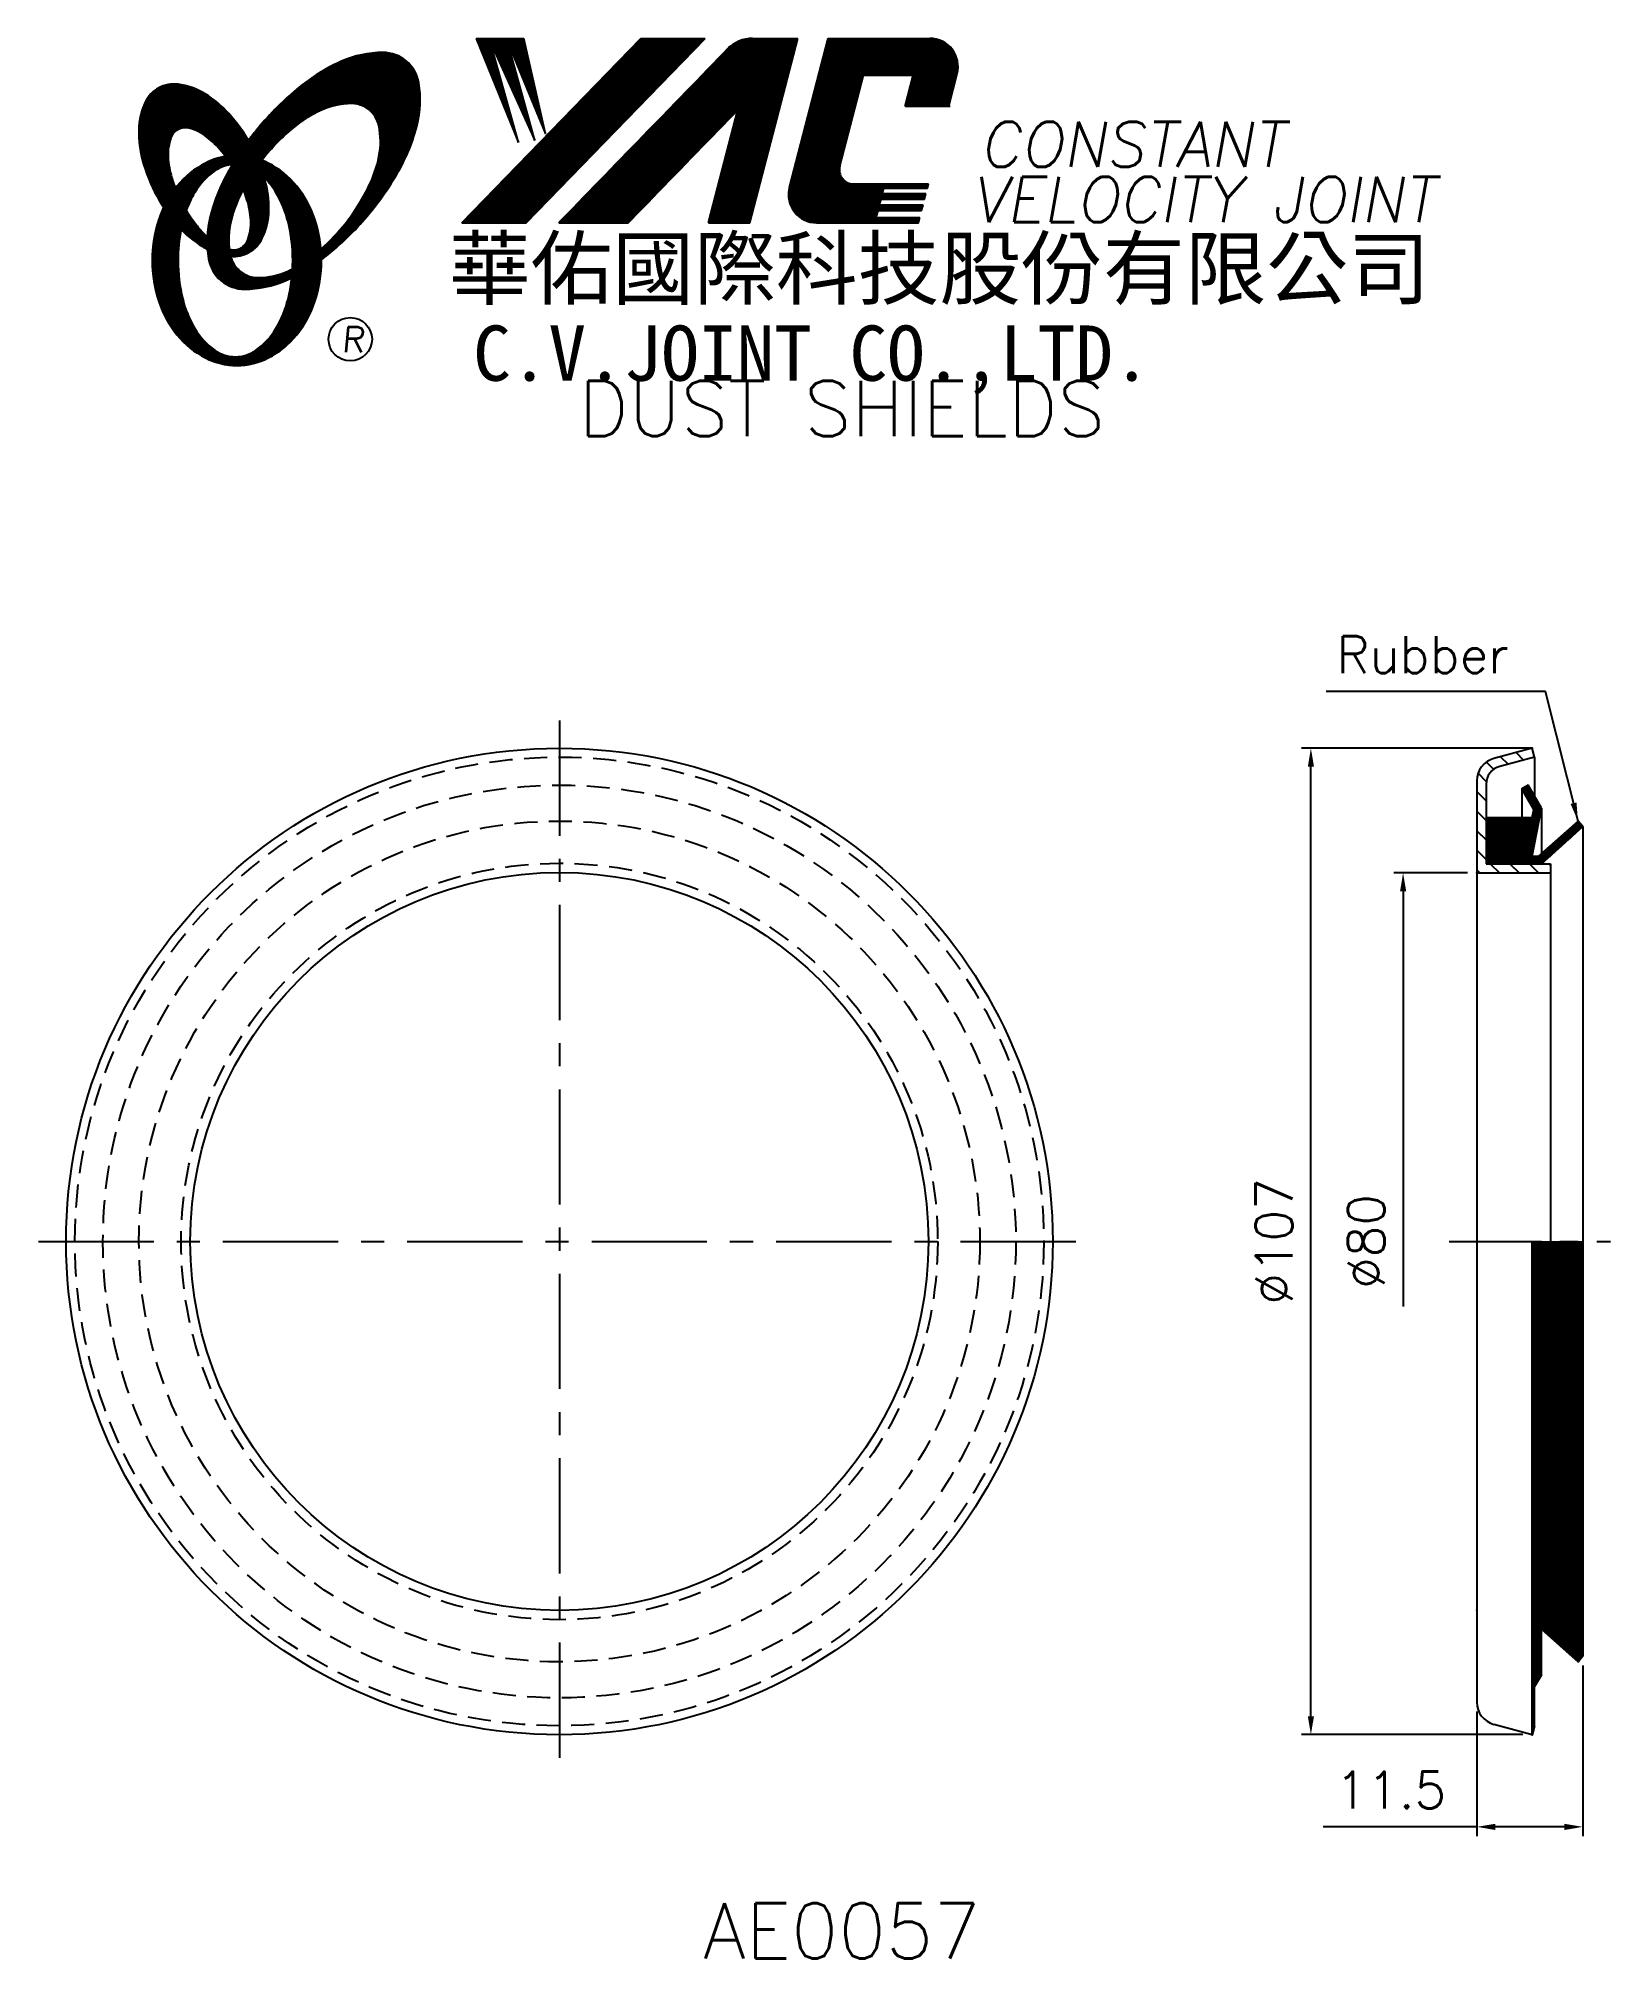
# Model space of a CAD drawing. Extents: x 76 to 247, y -1 to 207.
import ezdxf
from ezdxf.enums import TextEntityAlignment as Align

# ---------------------------------------------------------------- set-up
doc = ezdxf.new("R2010")
doc.units = 0
doc.header["$LTSCALE"] = 10
doc.header["$MEASUREMENT"] = 0
doc.linetypes.add('CENTER', pattern=[2, 1.25, -0.25, 0.25, -0.25])
doc.linetypes.add('HIDDEN', pattern=[0.375, 0.25, -0.125])
doc.layers.get('0').update_dxf_attribs({"linetype": 'CONTINUOUS'})
doc.layers.get('DEFPOINTS').update_dxf_attribs({"linetype": 'CONTINUOUS'})
doc.layers.add('4', color=4, linetype='CONTINUOUS')
doc.styles.add('CHINA', font='KAIU.TTF')
doc.styles.add('ITALICC', font='simplex.shx')
doc.dimstyles.new('STANDARD$0', dxfattribs={"dimtxt": 4, "dimasz": 2, "dimexe": 1, "dimexo": 1, "dimgap": 2, "dimtad": 1, "dimdec": 4, "dimzin": 10, "dimtxsty": 'ITALICC', "dimcen": 2, "dimclrd": 5, "dimclre": 5, "dimclrt": 18, "dimaunit": 1, "dimazin": 3, "dimtp": 0.1, "dimtfac": 0.7, "dimtdec": 4, "dimtmove": 0, "dimatfit": 3, "dimtolj": 1, "dimtzin": 10})
doc.dimstyles.new('STANDARD$7', dxfattribs={"dimtxt": 4, "dimasz": 2, "dimexe": 1, "dimexo": 1, "dimgap": 2, "dimtad": 1, "dimdec": 4, "dimzin": 10, "dimtxsty": 'ITALICC', "dimcen": -2, "dimclrd": 5, "dimclre": 5, "dimclrt": 18, "dimaunit": 1, "dimazin": 3, "dimtp": 2, "dimtfac": 0.75, "dimtdec": 4, "dimtmove": 0, "dimatfit": 3, "dimtolj": 1, "dimtzin": 10})
pattern_1 = [(45, (156.546758, -36.254811), (-0.00727476112, 0.00727476112), [])]
pattern_2 = [(45, (-3.31665, 2.41095), (-0.0176776695, 0.0176776695), [])]
pattern_3 = [(45, (-12.043787, 0.049598), (-0.00883883476, 0.00883883476), [])]

# ---------------------------------------------------------------- blocks, each defined once
blk = doc.blocks.new('*D14')
at = {"color": 5, "linetype": 'BYBLOCK'}
for p, q in [((231.11, 116.96), (223.11, 116.96)), ((224.11, 114.96), (224.11, 69.94))]:
    blk.add_line(p, q, dxfattribs=at)
blk.add_solid([(223.78, 114.96), (224.45, 114.96), (224.11, 116.96)], dxfattribs=at)
at = {"layer": 'DEFPOINTS', "color": 0, "linetype": 'BYBLOCK'}
for p in [(224.11, 116.96), (232.11, 116.96), (232.11, 37.01)]:
    blk.add_point(p, dxfattribs=at)
at = {"color": 18, "linetype": 'BYBLOCK', "insert": (220.11, 76.99), "char_height": 4, "attachment_point": 5, "rotation": 90, "style": 'ITALICC'}
blk.add_mtext('\\A1;∅80', dxfattribs=at)
blk = doc.blocks.new('*D15')
at = {"color": 5, "linetype": 'BYBLOCK'}
for p, q in [((237.11, 130.49), (213.11, 130.49)), ((214.11, 25.49), (214.11, 128.49)), ((237.11, 23.49), (213.11, 23.49))]:
    blk.add_line(p, q, dxfattribs=at)
for points in [[(213.78, 128.49), (214.45, 128.49), (214.11, 130.49)], [(213.78, 25.49), (214.45, 25.49), (214.11, 23.49)]]:
    blk.add_solid(points, dxfattribs=at)
at = {"layer": 'DEFPOINTS', "color": 0, "linetype": 'BYBLOCK'}
for p in [(214.11, 130.49), (238.11, 130.49), (238.11, 23.49)]:
    blk.add_point(p, dxfattribs=at)
at = {"color": 18, "linetype": 'BYBLOCK', "insert": (210.11, 76.99), "char_height": 4, "attachment_point": 5, "rotation": 90, "style": 'ITALICC'}
blk.add_mtext('\\A1;∅107', dxfattribs=at)
blk = doc.blocks.new('*D16')
at = {"color": 5, "linetype": 'BYBLOCK'}
for p, q in [((243.61, 30.99), (243.61, 12.49)), ((232.11, 26.01), (232.11, 12.49)), ((232.11, 13.49), (215.45, 13.49)), ((241.61, 13.49), (234.11, 13.49))]:
    blk.add_line(p, q, dxfattribs=at)
for points in [[(234.11, 13.82), (234.11, 13.15), (232.11, 13.49)], [(241.61, 13.82), (241.61, 13.15), (243.61, 13.49)]]:
    blk.add_solid(points, dxfattribs=at)
at = {"layer": 'DEFPOINTS', "color": 0, "linetype": 'BYBLOCK'}
for p in [(243.61, 31.99), (232.11, 27.01), (232.11, 13.49)]:
    blk.add_point(p, dxfattribs=at)
at = {"color": 18, "linetype": 'BYBLOCK', "insert": (222.78, 17.49), "char_height": 4, "attachment_point": 5, "style": 'ITALICC'}
blk.add_mtext('\\A1;11.5', dxfattribs=at)

msp = doc.modelspace()

# ---------------------------------------------------------------- hatches: boundary and pattern name
at = {"layer": '4', "linetype": 'CONTINUOUS'}
h = msp.add_hatch(dxfattribs=at)
h.set_pattern_fill('ANSI31', color=5, scale=0.1, style=0)
h.set_pattern_definition(pattern_3)
h.paths.add_polyline_path([(148.41492, 207.48058), (141.45761, 207.48058), (122.041, 187.47682), (128.99831, 187.47682)])
h.paths.add_polyline_path([(151.96181, 199.71501), (148.78144, 187.47682), (153.26242, 187.47682), (158.46086, 207.48058), (153.56413, 207.48058, 0.202785967), (150.83006, 206.32416), (132.53592, 187.47682), (140.08284, 187.47682)])
h.paths.add_polyline_path([(165.58892, 203.48216), (170.98264, 203.48216), (170.11362, 200.13815), (174.83044, 200.13815), (175.74716, 203.66571, 0.490800957), (172.79695, 207.48058), (161.76264, 207.48058), (157.55558, 191.29169, 0.490800957), (160.50578, 187.47682), (171.5401, 187.47682), (171.69455, 188.07113), (166.97773, 188.07113), (167.17109, 188.81522), (171.88791, 188.81522), (172.04647, 189.42535), (167.32965, 189.42535), (167.49089, 190.04582), (172.20772, 190.04582), (172.3639, 190.64682), (167.64708, 190.64682), (167.80388, 191.25019), (172.5207, 191.25019), (172.63743, 191.69939), (164.49768, 191.69939, -0.490800957), (163.02258, 193.60682)])
h = msp.add_hatch(dxfattribs=at)
h.set_pattern_fill('ANSI31', color=1, scale=0.1, style=0)
h.set_pattern_definition(pattern_3)
h.paths.add_polyline_path([(128.77298, 207.48058), (123.59565, 207.48058), (128.16642, 196.17684), (125.10048, 207.13482), (129.93522, 196.4125), (126.98721, 207.13482), (131.11443, 197.11947)])
h = msp.add_hatch(dxfattribs=at)
h.set_pattern_fill('ANSI31', color=5, scale=0.082305, style=0)
h.set_pattern_definition([(45, (-12.043787, 0.049598), (-0.00727476112, 0.00727476112), [])])
h.paths.add_polyline_path([(109.99168, 200.4181, -0.172879177), (111.93316, 199.75954, -0.172879177), (113.02045, 198.02149, -0.104527385), (113.04823, 194.69329, -0.065680101), (111.8787, 191.29134, -0.051823203), (109.43828, 187.44895, -0.044272532), (106.76331, 184.62261, -0.020203161), (106.81689, 183.4847, 0.006517006), (107.22144, 183.79677, 0.049863361), (111.77487, 188.20983, 0.049863361), (115.36451, 193.437, 0.063682799), (117.18555, 198.06434, 0.103597411), (117.37485, 202.64832, 0.177892575), (116.02624, 205.01859, 0.177892575), (113.46385, 205.95192, 0.103597411), (108.97605, 204.99887, 0.063682799), (104.71831, 202.4298, 0.049863361), (100.16488, 198.01674, 0.016070017), (98.89419, 196.41043, -0.007061632), (99.14147, 195.9734, -0.031648676), (100.09405, 193.93682, -0.008069351), (100.52596, 194.50113, -0.051823203), (103.70433, 197.75959, -0.065680101), (106.74626, 199.67994, -0.104527385)])
h.paths.add_polyline_path([(96.91601, 187.25678, -0.065680101), (98.08555, 190.65874, -0.006063428), (98.32949, 191.13375, 0.027613469), (97.60265, 192.72183, 0.017011252), (97.06923, 193.6568, 0.007829282), (96.57525, 192.78957, 0.063682799), (94.7542, 188.16223, 0.103597411), (94.5649, 183.57826, 0.177892575), (95.91351, 181.20798, 0.177892575), (98.4759, 180.27465, 0.103597411), (102.9637, 181.2277, 0.008811776), (103.59067, 181.51777, 0.013922709), (103.66799, 182.48758, -0.009086703), (103.21798, 182.27014, -0.104527385), (99.97256, 181.53198, -0.172879177), (98.03108, 182.19054, -0.172879177), (96.94379, 183.92859, -0.104527385)])
h = msp.add_hatch(dxfattribs=at)
h.set_pattern_fill('ANSI31', color=3, scale=0.082305, style=0)
h.set_pattern_definition(pattern_1)
h.paths.add_polyline_path([(94.19518, 201.46894, 0.106488277), (91.2533, 202.50751, 0.158297415), (89.1631, 202.11247, 0.158297415), (87.70377, 200.56478, 0.106488277), (86.99296, 197.52701, 0.071723199), (87.411, 194.21406, 0.058080454), (88.95599, 190.39867, 0.058080454), (91.33703, 187.04088, 0.071723199), (93.90227, 184.90313, 0.020895977), (94.44246, 184.60114, -0.030777155), (94.42655, 185.97735, -0.042059526), (93.3302, 187.14012, -0.04691039), (91.71103, 189.62126, -0.04691039), (90.58275, 192.36075, -0.060581117), (90.18065, 194.62282, -0.10187153), (90.49227, 196.71102, -0.185892489), (91.27236, 197.60266, -0.185892489), (92.449, 197.74078, -0.10187153), (94.34665, 196.81524, -0.060581117), (95.98349, 195.20297, -0.04691039), (97.60265, 192.72183, -0.04691039), (98.73093, 189.98234, -0.060581117), (99.13303, 187.72027, -0.10187153), (98.82141, 185.63207, -0.185892489), (98.04132, 184.74043, -0.185892489), (96.86468, 184.60231, -0.002013383), (96.82388, 184.61293, 0.021593804), (96.94379, 183.92859, 0.006477741), (96.9618, 183.85156, 0.14950097), (98.93435, 184.2596, 0.158297415), (100.39368, 185.80729, 0.106488277), (101.1045, 188.84505, 0.071723199), (100.68645, 192.15801, 0.058080454), (99.14147, 195.9734, 0.058080454), (96.76042, 199.33119, 0.071723199)])
h = msp.add_hatch(dxfattribs=at)
h.set_pattern_fill('ANSI31', color=1, scale=0.082305, style=0)
h.set_pattern_definition(pattern_1)
h.paths.add_polyline_path([(95.2888, 193.14549, -0.120168026), (96.9806, 193.79888, 0.016865385), (96.38083, 194.68162, 0.076648372), (94.22461, 193.9627, 0.104809576), (91.14015, 191.4496, 0.005838257), (90.97321, 191.2374, 0.028089978), (91.71103, 189.62126, 0.014237292), (92.15316, 188.83622, -0.045767751), (93.07834, 190.77306, -0.106890197)])
h.paths.add_polyline_path([(91.25744, 183.39087, -0.048711043), (91.58754, 186.77121, -0.007865741), (91.33703, 187.04088, -0.037695478), (89.70116, 189.15964, 0.03042545), (89.17583, 187.85566, 0.080710289), (88.4504, 183.39087, 0.080710289), (89.17583, 178.92608, 0.089265679), (91.14015, 175.33214, 0.104809576), (94.22461, 172.81904, 0.11926607), (97.6338, 171.9941, 0.11926607), (101.04299, 172.81904, 0.104809576), (104.12745, 175.33214, 0.089265679), (106.09177, 178.92608, 0.080710289), (106.81721, 183.39087, 0.080710289), (106.09177, 187.85566, 0.089265679), (104.12745, 191.4496, 0.104809576), (101.04299, 193.9627, 0.025513357), (100.34976, 194.27545, 0.004818181), (100.09405, 193.93682, -0.023722145), (100.63527, 192.34007, -0.065307489), (101.87045, 190.77306, -0.073950765), (103.1829, 187.57533, -0.060532391), (103.69136, 183.39087, -0.060532391), (103.1829, 179.20641, -0.073950765), (101.87045, 176.00868, -0.106890197), (99.65999, 173.63625, -0.153118262), (97.4744, 172.95088, -0.153118262), (95.2888, 173.63625, -0.106890197), (93.07834, 176.00868, -0.073950765), (91.76589, 179.20641, -0.060532391)])
h = msp.add_hatch(dxfattribs=at)
h.set_pattern_fill('ANSI31', color=5, scale=12, angle=90, style=0)
h.set_pattern_definition([(135, (-18.7639, 5.4246), (-1.06066, -1.06066), [])])
h.paths.add_polyline_path([(234.59567, 128.50867), (238.37213, 129.52056), (238.11331, 130.48649), (233.96626, 129.37529, 0.339454259), (232.11331, 126.96048), (232.11331, 116.96149), (240.11331, 116.96149), (240.11331, 117.96149), (233.11331, 117.96149), (233.11331, 126.57681, -0.339454259)])
h = msp.add_hatch(dxfattribs=at)
h.set_pattern_fill('ANSI31', color=5, scale=0.2, style=0)
h.set_pattern_definition([(45, (-18.76389, 5.42464), (-0.0176776695, 0.0176776695), [])])
h.paths.add_polyline_path([(239.11331, 123.98649), (237.66994, 126.48649), (236.97712, 126.08649), (238.2716, 123.84439), (238.1074, 122.98649), (233.11331, 122.98649), (233.11331, 117.96149), (239.11331, 117.96149), (243.61331, 121.98649), (243.07997, 122.58277), (238.80773, 118.76149), (238.11331, 118.76149)])
h = msp.add_hatch(dxfattribs=at)
h.set_pattern_fill('ANSI31', color=5, scale=0.2, style=0)
h.set_pattern_definition(pattern_2)
h.paths.add_polyline_path([(238.37213, 76.98649), (238.11331, 76.98649), (238.11331, 23.48649), (238.37213, 24.45242)])
h = msp.add_hatch(dxfattribs=at)
h.set_pattern_fill('ANSI31', color=5, scale=0.2, style=0)
h.set_pattern_definition(pattern_2)
h.paths.add_polyline_path([(239.11331, 76.98649), (238.37213, 76.98649), (238.37213, 28.70273), (239.11331, 29.98649)])
h = msp.add_hatch(dxfattribs=at)
h.set_pattern_fill('ANSI31', color=5, scale=0.2, style=0)
h.set_pattern_definition(pattern_2)
h.paths.add_polyline_path([(243.07997, 76.98649), (239.11331, 76.98649), (239.11331, 34.93817), (243.07997, 31.39021)])
h = msp.add_hatch(dxfattribs=at)
h.set_pattern_fill('ANSI31', color=5, scale=0.2, style=0)
h.set_pattern_definition(pattern_2)
h.paths.add_polyline_path([(243.61331, 76.98649), (243.07997, 76.98649), (243.07997, 31.39021), (243.61331, 31.98649)])

# ---------------------------------------------------------------- linework, layer by layer
at = {"layer": '4', "color": 5, "linetype": 'CONTINUOUS'}
for p, q in [((122.041, 187.47682), (141.45761, 207.48058)), ((128.99831, 187.47682), (148.41492, 207.48058)), ((132.53592, 187.47682), (150.83006, 206.32416)), ((141.45761, 207.48058), (148.41492, 207.48058)), ((153.26242, 187.47682), (158.46086, 207.48058)), ((153.56413, 207.48058), (158.46086, 207.48058)), ((157.55558, 191.29169), (161.76264, 207.48058)), ((161.76264, 207.48058), (172.79695, 207.48058)), ((163.02258, 193.60682), (165.58892, 203.48216)), ((165.58892, 203.48216), (170.98264, 203.48216)), ((170.11362, 200.13815), (170.98264, 203.48216)), ((174.83044, 200.13815), (175.74716, 203.66571)), ((170.11362, 200.13815), (174.98087, 200.13815)), ((140.08284, 187.47682), (151.96181, 199.71501)), ((148.78144, 187.47682), (151.96181, 199.71501)), ((164.49768, 191.69939), (172.63743, 191.69939)), ((172.5207, 191.25019), (172.63743, 191.69939)), ((167.32965, 189.42535), (167.49089, 190.04582)), ((167.49089, 190.04582), (172.20772, 190.04582)), ((167.64708, 190.64682), (167.80388, 191.25019)), ((167.64708, 190.64682), (172.3639, 190.64682)), ((167.80388, 191.25019), (172.5207, 191.25019)), ((172.20772, 190.04582), (172.3639, 190.64682)), ((122.041, 187.47682), (128.99831, 187.47682)), ((132.53592, 187.47682), (140.08284, 187.47682)), ((148.78144, 187.47682), (153.26242, 187.47682)), ((160.50578, 187.47682), (171.5401, 187.47682)), ((166.97773, 188.07113), (167.17109, 188.81522)), ((166.97773, 188.07113), (171.69455, 188.07113)), ((167.17109, 188.81522), (171.88791, 188.81522)), ((167.32965, 189.42535), (172.04647, 189.42535)), ((171.5401, 187.47682), (171.69455, 188.07113)), ((171.88791, 188.81522), (172.04647, 189.42535))]:
    msp.add_line(p, q, dxfattribs=at)
at = {"layer": '4', "color": 1, "linetype": 'CONTINUOUS'}
for p, q in [((123.59565, 207.48058), (128.16642, 196.17684)), ((123.59565, 207.48058), (128.77298, 207.48058)), ((128.16642, 196.17684), (125.10048, 207.13482)), ((125.10048, 207.13482), (129.93522, 196.4125)), ((129.93522, 196.4125), (126.98721, 207.13482)), ((126.98721, 207.13482), (131.11443, 197.11947)), ((131.11443, 197.11947), (128.77298, 207.48058))]:
    msp.add_line(p, q, dxfattribs=at)
at = {"layer": '4', "color": 5, "linetype": 'CENTER'}
for p, q in [((132.6133, 133.48649), (132.6133, 20.48649)), ((76.1133, 76.98649), (189.1133, 76.98649))]:
    msp.add_line(p, q, dxfattribs=at)
at = {"layer": '4', "color": 7, "linetype": 'CONTINUOUS'}
for p, q in [((238.11331, 130.48649), (233.96626, 129.37529)), ((238.37213, 129.52056), (234.59567, 128.50867)), ((238.11331, 130.48649), (237.04502, 130.48649)), ((238.37213, 129.52056), (238.11331, 130.48649)), ((238.37213, 129.52056), (238.37213, 125.27025)), ((232.11331, 126.96048), (232.11331, 27.0125)), ((233.11331, 126.57681), (233.11331, 117.96149)), ((237.66994, 126.48649), (236.97712, 126.08649)), ((236.97712, 126.08649), (236.97712, 122.98649)), ((238.2716, 123.84439), (236.97712, 126.08649)), ((239.11331, 123.98649), (237.66994, 126.48649)), ((233.11331, 122.98649), (238.1074, 122.98649)), ((238.1074, 122.98649), (238.2716, 123.84439)), ((238.11331, 118.76149), (239.11331, 123.98649)), ((239.11331, 123.98649), (239.11331, 119.03481)), ((238.80773, 118.76149), (243.07997, 122.58277)), ((239.11331, 117.96149), (243.61331, 121.98649)), ((243.61331, 121.98649), (243.07997, 122.58277)), ((243.61331, 121.98649), (243.61331, 31.98649)), ((238.11331, 118.76149), (238.80773, 118.76149)), ((240.00772, 118.76149), (240.11331, 118.76149)), ((232.11331, 116.96149), (240.11331, 116.96149)), ((233.11331, 117.96149), (240.11331, 117.96149)), ((240.11331, 117.96149), (240.11331, 76.98649)), ((238.11331, 23.48649), (238.11331, 76.98649)), ((238.37213, 24.45242), (238.37213, 76.98649)), ((239.11331, 29.98649), (239.11331, 76.98649)), ((243.07997, 31.39021), (243.07997, 76.98649)), ((239.11331, 34.93817), (243.07997, 31.39021)), ((243.61331, 31.98649), (243.07997, 31.39021)), ((239.11331, 29.98649), (238.37213, 28.70273)), ((238.11331, 23.48649), (233.96626, 24.59769)), ((238.37213, 24.45242), (238.11331, 23.48649))]:
    msp.add_line(p, q, dxfattribs=at)
at = {"layer": '4', "color": 5, "linetype": 'CENTER', "ltscale": 0.8}
msp.add_line((229.11331, 76.98649), (246.61331, 76.98649), dxfattribs=at)
at = {"layer": '4', "color": 5, "linetype": 'CONTINUOUS'}
for points in [[(106.81689, 183.4847, 0.006517006), (107.22144, 183.79677, 0.049863361), (111.77487, 188.20983, 0.049863361), (115.36451, 193.437, 0.063682799), (117.18555, 198.06434, 0.103597411), (117.37485, 202.64832, 0.177892575), (116.02624, 205.01859, 0.177892575), (113.46385, 205.95192, 0.103597411), (108.97605, 204.99887, 0.063682799), (104.71831, 202.4298, 0.049863361), (100.16488, 198.01674, 0.016070017), (98.89419, 196.41043)], [(106.76331, 184.62261, 0.044272532), (109.43828, 187.44895, 0.051823203), (111.8787, 191.29134, 0.065680101), (113.04823, 194.69329, 0.104527385), (113.02045, 198.02149, 0.172879177), (111.93316, 199.75954, 0.172879177), (109.99168, 200.4181, 0.104527385), (106.74626, 199.67994, 0.065680101), (103.70433, 197.75959, 0.051823203), (100.52596, 194.50113, 0.008069351), (100.09405, 193.93682)], [(97.06923, 193.6568, 0.007829282), (96.57525, 192.78957, 0.063682799), (94.7542, 188.16223, 0.103597411), (94.5649, 183.57826, 0.177892575), (95.91351, 181.20798, 0.177892575), (98.4759, 180.27465, 0.103597411), (102.9637, 181.2277, 0.008811776), (103.59067, 181.51777, 0.008811776)], [(98.32949, 191.13375, 0.006063428), (98.08555, 190.65874, 0.065680101), (96.91601, 187.25678, 0.104527385), (96.94379, 183.92859, 0.172879177), (98.03108, 182.19054, 0.172879177), (99.97256, 181.53198, 0.104527385), (103.21798, 182.27014, 0.009086703), (103.66799, 182.48758, 0.009086703)]]:
    msp.add_lwpolyline(points, format="xyb", dxfattribs=at)
at = {"layer": '4', "color": 3, "linetype": 'CONTINUOUS'}
for points in [[(96.9618, 183.85156, 0.14950097), (98.93435, 184.2596, 0.158297415), (100.39368, 185.80729, 0.106488277), (101.1045, 188.84505, 0.071723199), (100.68645, 192.15801, 0.058080454), (99.14147, 195.9734, 0.058080454), (96.76042, 199.33119, 0.071723199), (94.19518, 201.46894, 0.106488277), (91.2533, 202.50751, 0.158297415), (89.1631, 202.11247, 0.158297415), (87.70377, 200.56478, 0.106488277), (86.99296, 197.52701, 0.071723199), (87.411, 194.21406, 0.058080454), (88.95599, 190.39867, 0.058080454), (91.33703, 187.04088, 0.071723199), (93.90227, 184.90313, 0.020895977), (94.44246, 184.60114, 0.020895977)], [(96.82388, 184.61293, 0.002013383), (96.86468, 184.60231, 0.185892489), (98.04132, 184.74043, 0.185892489), (98.82141, 185.63207, 0.10187153), (99.13303, 187.72027, 0.060581117), (98.73093, 189.98234, 0.04691039), (97.60265, 192.72183, 0.04691039), (95.98349, 195.20297, 0.060581117), (94.34665, 196.81524, 0.10187153), (92.449, 197.74078, 0.185892489), (91.27236, 197.60266, 0.185892489), (90.49227, 196.71102, 0.10187153), (90.18065, 194.62282, 0.060581117), (90.58275, 192.36075, 0.04691039), (91.71103, 189.62126, 0.04691039), (93.3302, 187.14012, 0.042059526), (94.42655, 185.97735, 0.042059526)]]:
    msp.add_lwpolyline(points, format="xyb", dxfattribs=at)
at = {"layer": '4', "color": 1, "linetype": 'CONTINUOUS'}
for points in [[(89.70116, 189.15964, 0.03042545), (89.17583, 187.85566, 0.080710289), (88.4504, 183.39087, 0.080710289), (89.17583, 178.92608, 0.089265679), (91.14015, 175.33214, 0.104809576), (94.22461, 172.81904, 0.11926607), (97.6338, 171.9941, 0.11926607), (101.04299, 172.81904, 0.104809576), (104.12745, 175.33214, 0.089265679), (106.09177, 178.92608, 0.080710289), (106.81721, 183.39087, 0.080710289), (106.09177, 187.85566, 0.089265679), (104.12745, 191.4496, 0.104809576), (101.04299, 193.9627, 0.025513357), (100.34976, 194.27545, 0.025513357)], [(96.38083, 194.68162, 0.076648372), (94.22461, 193.9627, 0.104809576), (91.14015, 191.4496, 0.005838257), (90.97321, 191.2374, 0.005838257)], [(96.9806, 193.79888, 0.120168026), (95.2888, 193.14549, 0.106890197), (93.07834, 190.77306, 0.045767751), (92.15316, 188.83622, 0.045767751)], [(91.58754, 186.77121, 0.048711043), (91.25744, 183.39087, 0.060532391), (91.76589, 179.20641, 0.073950765), (93.07834, 176.00868, 0.106890197), (95.2888, 173.63625, 0.153118262), (97.4744, 172.95088, 0.153118262), (99.65999, 173.63625, 0.106890197), (101.87045, 176.00868, 0.073950765), (103.1829, 179.20641, 0.060532391), (103.69136, 183.39087, 0.060532391), (103.1829, 187.57533, 0.073950765), (101.87045, 190.77306, 0.065307489), (100.63527, 192.34007)]]:
    msp.add_lwpolyline(points, format="xyb", dxfattribs=at)
at = {"layer": '4', "color": 5, "linetype": 'CONTINUOUS'}
msp.add_circle((109.93804, 174.84515), 2.35282, dxfattribs=at)
at = {"layer": '4', "color": 7, "linetype": 'CONTINUOUS'}
for radius in [53.5, 40.025]:
    msp.add_circle((132.6133, 76.98649), radius, dxfattribs=at)
at = {"layer": '4', "color": 5, "linetype": 'HIDDEN'}
for radius in [52.53407, 49.5, 45.59628, 41.025]:
    msp.add_circle((132.6133, 76.98649), radius, dxfattribs=at)
at = {"layer": '4', "color": 5, "linetype": 'CONTINUOUS'}
for centre, radius, start, end in [((153.56413, 203.67034), 3.81024, 90, 135.8533387), ((172.79695, 204.43239), 3.04819, 345.4326059, 90), ((164.49768, 193.22348), 1.5241, 165.4326059, 270), ((160.50578, 190.52501), 3.04819, 165.4326059, 270)]:
    msp.add_arc(centre, radius, start, end, dxfattribs=at)
at = {"layer": '4', "color": 7, "linetype": 'CONTINUOUS'}
for centre, radius, start, end in [((234.61331, 126.96048), 2.5, 105, 180), ((235.11331, 126.57681), 2, 105, 180), ((234.61331, 27.0125), 2.5, 180, 255)]:
    msp.add_arc(centre, radius, start, end, dxfattribs=at)
for p in [(238.11331, 130.48649), (232.11331, 116.96149), (232.11331, 37.01149), (238.11331, 23.48649)]:
    msp.add_point(p, dxfattribs=at)

# ---------------------------------------------------------------- texts
at = {"layer": '4', "color": 5, "linetype": 'CONTINUOUS', "style": 'ITALICC'}
for s, height, oblique, p in [('CONSTANT', 4.9, 10, (178.18982, 193.54729)), ('VELOCITY JOINT', 4.9, 10, (177.31159, 187.55191)), ('R', 2.75625, 5, (108.97935, 173.43555))]:
    msp.add_text(s, height=height, dxfattribs=dict(at, oblique=oblique)).set_placement(p)
at = {"layer": '4', "color": 7, "linetype": 'CONTINUOUS', "style": 'CHINA'}
for s, height, p in [('華佑國際科技股份有限公司', 6.5, (120.62765, 179.28697)), ('C.V.JOINT CO.,LTD.', 6, (123.25628, 170.34076))]:
    msp.add_text(s, height=height, dxfattribs=at).set_placement(p)
at = {"layer": '4', "color": 18, "linetype": 'CONTINUOUS', "style": 'ITALICC'}
for s, p in [('DUST SHIELDS', (163.25901, 164.34793)), ('AE0057', (163.25901, -0.79946))]:
    msp.add_text(s, height=6, dxfattribs=at).set_placement(p, align=Align.CENTER)
at = {"layer": '4', "color": 18, "linetype": 'CONTINUOUS', "insert": (235.56764, 140.63849), "char_height": 4, "attachment_point": 6, "style": 'ITALICC'}
msp.add_mtext('\\A1;Rubber', dxfattribs=at)

# ---------------------------------------------------------------- dimensions: what is measured, and where the dimension line sits
at = {"layer": '4', "color": 7, "linetype": 'CONTINUOUS'}
dim = msp.add_linear_dim(base=(214.11336, 130.48649), p1=(238.11331, 23.48649), p2=(238.11331, 130.48649), angle=90, text='%%C107', dimstyle='STANDARD$0', dxfattribs=at)
dim.commit()
dim.dimension.update_dxf_attribs({"geometry": '*D15', "text_midpoint": (210.11336, 76.98649)})
dim = msp.add_linear_dim(base=(224.11336, 116.96149), p1=(232.11331, 37.01149), p2=(232.11331, 116.96149), angle=90, text='%%C80', dimstyle='STANDARD$0', override={"dimcen": -2, "dimse1": 1, "dimsd1": 1}, dxfattribs=at)
dim.commit()
dim.dimension.update_dxf_attribs({"geometry": '*D14', "text_midpoint": (220.11336, 76.98649)})
dim = msp.add_linear_dim(base=(232.11331, 13.48651), p1=(243.61331, 31.98649), p2=(232.11331, 27.0125), text='11.5', dimstyle='STANDARD$0', dxfattribs=at)
dim.commit()
dim.dimension.update_dxf_attribs({"geometry": '*D16', "text_midpoint": (222.77998, 17.48651)})

# ---------------------------------------------------------------- leaders
at = {"layer": '4', "color": 5, "linetype": 'CONTINUOUS', "annotation_type": 0, "has_hookline": 1, "hookline_direction": 1, "text_width": 19.80952}
msp.add_leader([(243.07997, 122.58277), (239.56764, 136.63849), (237.56764, 136.63849)], dimstyle='STANDARD$7', dxfattribs=at)

doc.saveas('drawing.dxf')
